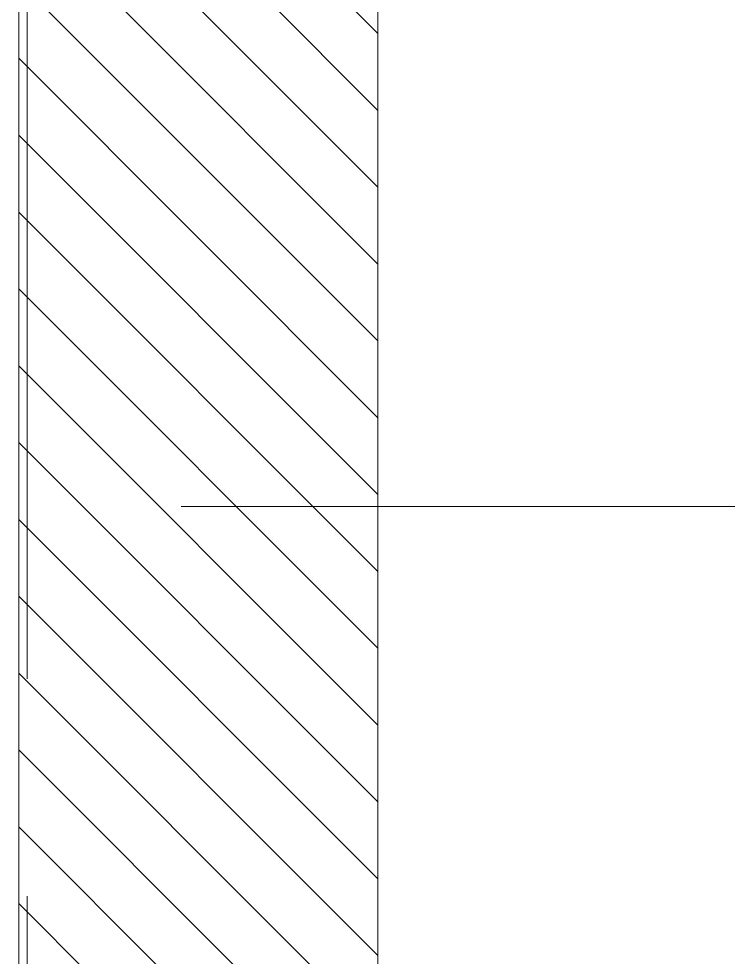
# Model space of a CAD drawing. Header units: millimetres. Extents: x -343543 to 400519, y -115663 to 104219.
# Drawn here: x 31395 to 31810, y -33763 to -33215 of the extents above; entities that cross this region are included whole.
import ezdxf
from ezdxf.xclip import XClip

# ---------------------------------------------------------------- set-up
doc = ezdxf.new("R2010")
doc.units = ezdxf.units.MM
doc.header["$XCLIPFRAME"] = 0
doc.linetypes.add('XREF MAT BANG TUONG XAY$0$CENTER', pattern=[50.8, 31.75, -6.35, 6.35, -6.35])
doc.layers.get('0').update_dxf_attribs({"color": 231, "lineweight": 0})
for name, color, linetype, lineweight in [('A-SYMBOLS', 10, 'Continuous', 13), ('XREF MAT BANG TUONG XAY$0$01.Xref _MB T2-Mai$0$$0$A-FNSH', 8, 'Continuous', 9), ('XREF MAT BANG TUONG XAY$0$01.Xref _MB T2-Mai$0$$0$A-PATT', 8, 'Continuous', 9), ('XREF MAT BANG TUONG XAY$0$A-GRID', 8, 'XREF MAT BANG TUONG XAY$0$CENTER', 15), ('XREF MAT BANG TUONG XAY$0$A-WALL-INT', 8, 'Continuous', 9)]:
    doc.layers.add(name, color=color, linetype=linetype, lineweight=lineweight)
doc.layers.add('XREF MAT BANG TUONG XAY$0$A-FURN', color=8, linetype='Continuous')
doc.layers.add('XREF MAT BANG TUONG XAY$0$A-PATT', color=8, linetype='Continuous')

# ---------------------------------------------------------------- blocks, each defined once
blk = doc.blocks.new('XREF MAT BANG TUONG XAY$0$xref_IKIGAI_Cot')
at = {"layer": 'XREF MAT BANG TUONG XAY$0$A-GRID', "color": 8, "ltscale": 20}
blk.add_lwpolyline([(31400, -53920.67), (31400, -27075.56)], dxfattribs=at)
blk = doc.blocks.new('*U253')
at = {"layer": 'XREF MAT BANG TUONG XAY$0$A-PATT'}
h = blk.add_hatch(dxfattribs=at)
h.set_pattern_fill('ANSI31', color=8, scale=10)
h.set_pattern_definition([(45, (39846.79, -11293.564), (-22.45064, 22.45064), [])])
h.paths.add_polyline_path([(-38.7, 47.5), (4361.3, 47.5), (4361.3, -162.5), (-38.7, -162.5)])
at = {"layer": 'XREF MAT BANG TUONG XAY$0$A-WALL-INT', "color": 8}
blk.add_lwpolyline([(-38.7, 47.5), (4361.3, 47.5), (4361.3, -162.5), (-38.7, -162.5)], close=True, dxfattribs=at)
blk = doc.blocks.new('XREF MAT BANG TUONG XAY$0$NNNN')
at = {"layer": 'XREF MAT BANG TUONG XAY$0$A-FURN', "color": 8, "xscale": -1, "rotation": 270}
blk.add_blockref('*U253', (162.5, 12096.43), dxfattribs=at)
blk = doc.blocks.new('01.Xref _MB T1')
at = {"layer": 'XREF MAT BANG TUONG XAY$0$01.Xref _MB T2-Mai$0$$0$A-PATT'}
h = blk.add_hatch(dxfattribs=at)
h.set_pattern_fill('AR-RSHKE', color=8, scale=2, angle=180)
h.set_pattern_definition([(180, (-73097.26, 1e-05), (-1295.4, -609.6), [304.8, -254, 355.6, -152.4, 457.2, -203.2]), (180, (-73402.06, -25.4), (-1295.4, -609.6), [254, -965.2, 203.2, -304.8]), (180, (-74011.66, 38.1), (-1295.4, -609.6), [152.4, -1574.8]), (270, (-73097.26, 1e-05), (431.8, -609.6), [584.2, -1854.2]), (270, (-73402.06, 1e-05), (431.8, -609.6), [571.5, -1866.9]), (270, (-73656.06, 1e-05), (431.8, -609.6), [533.4, -1905]), (270, (-74011.66, 38.1), (431.8, -609.6), [584.2, -1854.2]), (270, (-74164.06, 38.1), (431.8, -609.6), [584.2, -1854.2]), (270, (-74621.26, 1e-05), (431.8, -609.6), [558.8, -1879.6])])
h.paths.add_polyline_path([(31400.01063, -29449.99497), (40994.44721, -29450.00066), (36949.99948, -33500), (31604.99923, -33500), (31604.99991, -30599.99901), (31400.00982, -30582.99993)])
at = {"layer": 'XREF MAT BANG TUONG XAY$0$01.Xref _MB T2-Mai$0$$0$A-FNSH', "color": 8}
blk.add_lwpolyline([(31400.01063, -29449.99497), (40994.44721, -29450.00066), (36949.99948, -33500), (31604.99923, -33500), (31604.99991, -30599.99901), (31400.00982, -30582.99993)], close=True, dxfattribs=at)
blk.add_lwpolyline([(31604.98415, -44099.99766), (37100.00313, -44099.99753), (37100.01098, -33499.9962), (31490.01171, -33499.9962)], dxfattribs=at)
at = {"color": 8}
ref = blk.add_blockref('XREF MAT BANG TUONG XAY$0$xref_IKIGAI_Cot', (-0.00927, -0.00001), dxfattribs=at)
XClip(ref).set_block_clipping_path([(-5181.1494167775, -58156.1251844964), (44638.3275875031, -24933.2650512661)])
at = {"layer": 'XREF MAT BANG TUONG XAY$0$A-FURN', "color": 8, "xscale": -1}
blk.add_blockref('XREF MAT BANG TUONG XAY$0$NNNN', (31604.98349, -47357.72853), dxfattribs=at)

msp = doc.modelspace()

# ---------------------------------------------------------------- block references
at = {"layer": 'A-SYMBOLS'}
msp.add_blockref('01.Xref _MB T1', (0, 0), dxfattribs=at)

doc.saveas('drawing.dxf')
